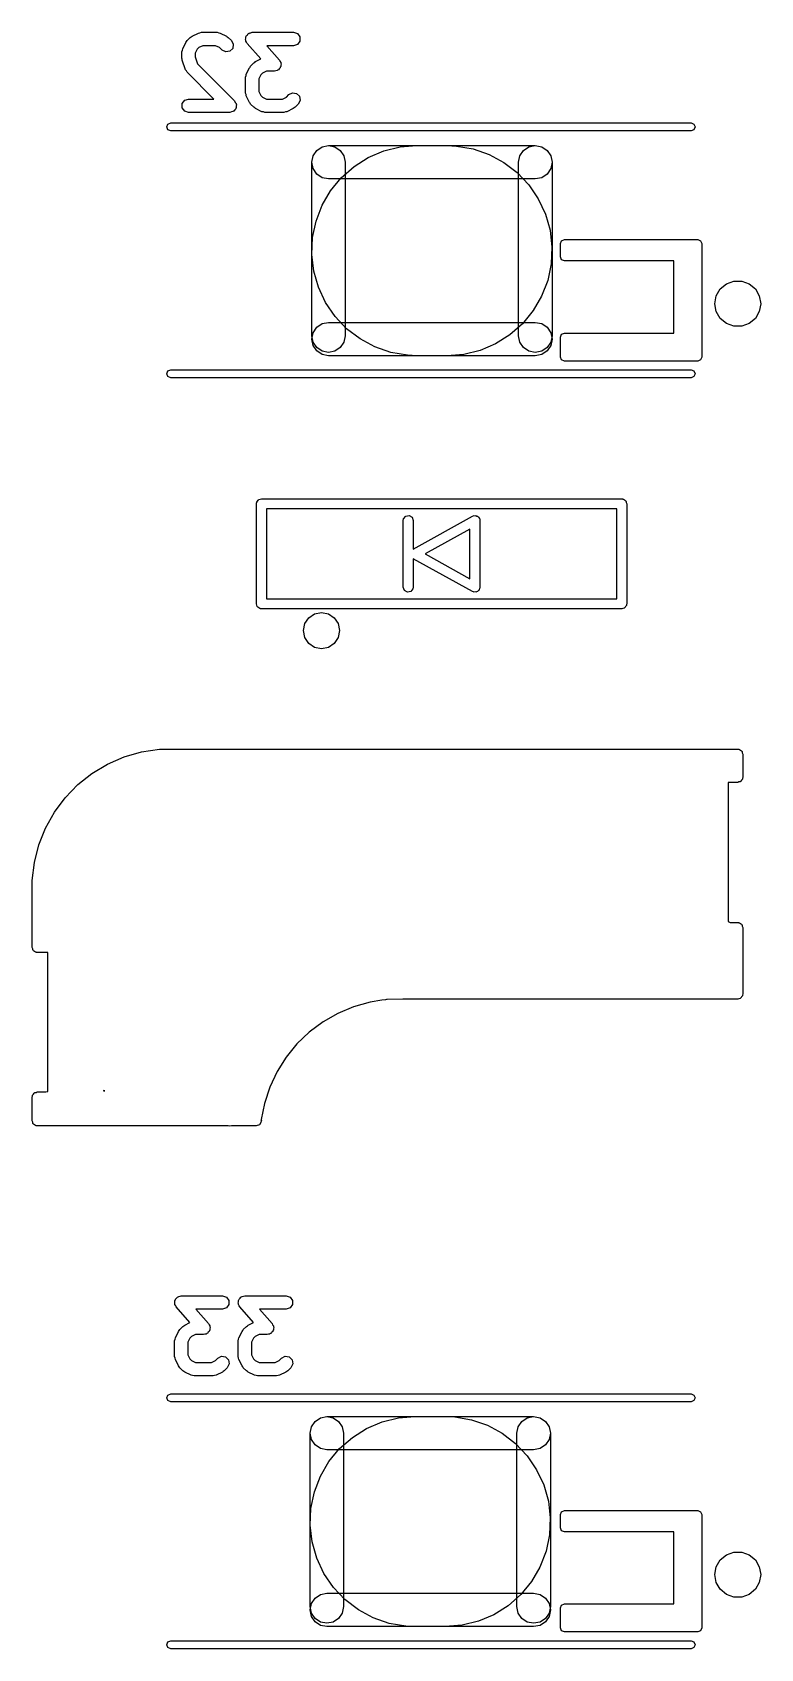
# Model space of a CAD drawing. Extents: x 62 to 223, y -188 to -37.
# Drawn here: x 111.98 to 122.9, y -115.28 to -91.05 of the extents above; entities that cross this region are included whole.
import ezdxf

# ---------------------------------------------------------------- set-up
doc = ezdxf.new("R2010")
doc.units = 0
doc.layers.add('BLACK', color=7, linetype='CONTINUOUS')

msp = doc.modelspace()

# ---------------------------------------------------------------- linework, layer by layer
at = {"layer": 'BLACK', "linetype": 'CONTINUOUS'}
for p, q in [((114.379, -91.1103), (114.474, -91.0626)), ((114.474, -91.0626), (114.497, -91.0592)), ((114.497, -91.0592), (114.519, -91.0521)), ((114.519, -91.0521), (114.757, -91.0521)), ((114.757, -91.0521), (114.779, -91.0592)), ((114.779, -91.0592), (114.801, -91.0626)), ((114.801, -91.0626), (114.897, -91.1103)), ((115.195, -91.1009), (115.21, -91.0875)), ((115.21, -91.0875), (115.222, -91.0712)), ((115.222, -91.0712), (115.233, -91.0677)), ((115.233, -91.0677), (115.241, -91.0602)), ((115.241, -91.0602), (115.261, -91.0583)), ((115.261, -91.0583), (115.28, -91.0521)), ((115.28, -91.0521), (115.9, -91.0521)), ((115.9, -91.0521), (115.958, -91.0712)), ((115.958, -91.0712), (115.995, -91.1212)), ((114.228, -91.3426), (114.235, -91.3206)), ((114.235, -91.3206), (114.239, -91.2978)), ((114.239, -91.2978), (114.286, -91.2026)), ((114.286, -91.2026), (114.298, -91.1911)), ((114.298, -91.1911), (114.305, -91.1766)), ((114.305, -91.1766), (114.353, -91.129)), ((114.353, -91.129), (114.367, -91.1216)), ((114.367, -91.1216), (114.379, -91.1103)), ((114.458, -91.3066), (114.428, -91.3662)), ((114.483, -91.2819), (114.458, -91.3066)), ((114.542, -91.2521), (114.483, -91.2819)), ((114.733, -91.2521), (114.542, -91.2521)), ((114.793, -91.2819), (114.733, -91.2521)), ((114.829, -91.318), (114.793, -91.2819)), ((114.884, -91.3461), (114.829, -91.318)), ((114.945, -91.3364), (114.884, -91.3461)), ((114.897, -91.1103), (114.908, -91.1216)), ((114.908, -91.1216), (114.923, -91.129)), ((114.923, -91.129), (114.97, -91.1766)), ((114.989, -91.2927), (114.945, -91.3364)), ((114.97, -91.1766), (114.998, -91.2317)), ((114.998, -91.2317), (114.989, -91.2927)), ((115.181, -91.1611), (115.185, -91.1414)), ((115.185, -91.1716), (115.181, -91.1611)), ((115.185, -91.1212), (115.192, -91.112)), ((115.185, -91.1414), (115.185, -91.1212)), ((115.185, -91.183), (115.185, -91.1716)), ((115.197, -91.1994), (115.185, -91.183)), ((115.192, -91.112), (115.195, -91.1009)), ((115.205, -91.2179), (115.197, -91.1994)), ((115.41, -91.4518), (115.205, -91.2179)), ((115.9, -91.2521), (115.501, -91.2521)), ((115.501, -91.2521), (115.689, -91.4672)), ((115.958, -91.233), (115.9, -91.2521)), ((115.995, -91.183), (115.958, -91.233)), ((115.995, -91.1212), (115.995, -91.183)), ((114.228, -91.4378), (114.228, -91.3426)), ((114.233, -91.4532), (114.228, -91.4378)), ((114.233, -91.4694), (114.233, -91.4532)), ((114.281, -91.6123), (114.233, -91.4694)), ((114.428, -91.3662), (114.428, -91.4216)), ((114.428, -91.4216), (114.463, -91.5266)), ((114.463, -91.5266), (115.018, -92.0814)), ((115.239, -91.5836), (115.25, -91.572)), ((115.25, -91.572), (115.257, -91.5576)), ((115.257, -91.5576), (115.305, -91.5099)), ((115.305, -91.5099), (115.319, -91.5026)), ((115.319, -91.5026), (115.331, -91.4912)), ((115.331, -91.4912), (115.41, -91.4518)), ((115.689, -91.4672), (115.697, -91.4858)), ((115.697, -91.4858), (115.709, -91.5021)), ((115.702, -91.5732), (115.7, -91.5843)), ((115.709, -91.564), (115.702, -91.5732)), ((115.709, -91.5021), (115.709, -91.5135)), ((115.709, -91.5135), (115.713, -91.524)), ((115.713, -91.524), (115.709, -91.5437)), ((115.709, -91.5437), (115.709, -91.564)), ((114.295, -91.6308), (114.281, -91.6123)), ((114.305, -91.6514), (114.295, -91.6308)), ((114.706, -92.0521), (114.305, -91.6514)), ((115.18, -91.7235), (115.188, -91.7016)), ((115.18, -91.9616), (115.18, -91.7235)), ((115.188, -91.7016), (115.191, -91.6788)), ((115.191, -91.6788), (115.239, -91.5836)), ((115.41, -91.6875), (115.38, -91.7471)), ((115.38, -91.7471), (115.38, -91.938)), ((115.435, -91.6628), (115.41, -91.6875)), ((115.495, -91.633), (115.435, -91.6628)), ((115.614, -91.633), (115.495, -91.633)), ((115.633, -91.6268), (115.614, -91.633)), ((115.653, -91.625), (115.633, -91.6268)), ((115.662, -91.6175), (115.653, -91.625)), ((115.673, -91.614), (115.662, -91.6175)), ((115.684, -91.5976), (115.673, -91.614)), ((115.7, -91.5843), (115.684, -91.5976)), ((114.269, -92.0712), (114.328, -92.0521)), ((114.328, -92.0521), (114.706, -92.0521)), ((115.188, -91.9835), (115.18, -91.9616)), ((115.191, -92.0063), (115.188, -91.9835)), ((115.239, -92.1016), (115.191, -92.0063)), ((115.38, -91.938), (115.41, -91.9976)), ((115.41, -91.9976), (115.435, -92.0223)), ((115.435, -92.0223), (115.495, -92.0521)), ((115.495, -92.0521), (115.733, -92.0521)), ((115.733, -92.0521), (115.793, -92.0223)), ((115.793, -92.0223), (115.829, -91.9861)), ((115.829, -91.9861), (115.884, -91.9581)), ((115.884, -91.9581), (115.945, -91.9677)), ((115.945, -91.9677), (115.989, -92.0114)), ((115.989, -92.0114), (115.998, -92.0725)), ((114.233, -92.1212), (114.269, -92.0712)), ((114.233, -92.183), (114.233, -92.1212)), ((114.269, -92.233), (114.233, -92.183)), ((114.328, -92.2521), (114.269, -92.233)), ((114.947, -92.2521), (114.328, -92.2521)), ((114.969, -92.2449), (114.947, -92.2521)), ((114.993, -92.2412), (114.969, -92.2449)), ((114.998, -92.2355), (114.993, -92.2412)), ((115.006, -92.233), (114.998, -92.2355)), ((115.02, -92.214), (115.006, -92.233)), ((115.018, -92.0814), (115.028, -92.1022)), ((115.036, -92.1975), (115.02, -92.214)), ((115.028, -92.1022), (115.042, -92.1212)), ((115.038, -92.1895), (115.036, -92.1975)), ((115.042, -92.183), (115.038, -92.1895)), ((115.042, -92.1212), (115.042, -92.1293)), ((115.042, -92.1293), (115.046, -92.1364)), ((115.046, -92.1364), (115.042, -92.1596)), ((115.042, -92.1596), (115.042, -92.183)), ((115.25, -92.1131), (115.239, -92.1016)), ((115.257, -92.1276), (115.25, -92.1131)), ((115.305, -92.1752), (115.257, -92.1276)), ((115.319, -92.1825), (115.305, -92.1752)), ((115.331, -92.1939), (115.319, -92.1825)), ((115.426, -92.2415), (115.331, -92.1939)), ((115.449, -92.245), (115.426, -92.2415)), ((115.471, -92.2521), (115.449, -92.245)), ((115.757, -92.2521), (115.471, -92.2521)), ((115.779, -92.245), (115.757, -92.2521)), ((115.801, -92.2415), (115.779, -92.245)), ((115.897, -92.1939), (115.801, -92.2415)), ((115.908, -92.1825), (115.897, -92.1939)), ((115.923, -92.1752), (115.908, -92.1825)), ((115.97, -92.1276), (115.923, -92.1752)), ((115.998, -92.0725), (115.97, -92.1276)), ((114, -92.4697), (114.018, -92.4273)), ((114.018, -92.5121), (114, -92.4697)), ((114.018, -92.4273), (114.06, -92.4097)), ((114.06, -92.5297), (114.018, -92.5121)), ((114.06, -92.4097), (121.86, -92.4097)), ((121.86, -92.5297), (114.06, -92.5297)), ((121.86, -92.4097), (121.902, -92.4273)), ((121.902, -92.5121), (121.86, -92.5297)), ((121.902, -92.4273), (121.92, -92.4697)), ((121.92, -92.4697), (121.902, -92.5121)), ((116.248, -92.8232), (116.329, -92.769)), ((116.248, -92.8232), (116.329, -92.769)), ((116.248, -92.8232), (116.329, -92.769)), ((116.248, -92.8232), (116.329, -92.769)), ((116.329, -92.769), (116.425, -92.75)), ((116.329, -92.769), (116.425, -92.75)), ((116.329, -92.769), (116.425, -92.75)), ((116.329, -92.769), (116.425, -92.75)), ((116.425, -92.75), (119.525, -92.75)), ((116.425, -92.75), (116.521, -92.769)), ((116.425, -92.75), (119.525, -92.75)), ((116.425, -92.75), (116.521, -92.769)), ((116.521, -92.769), (116.602, -92.8232)), ((116.521, -92.769), (116.602, -92.8232)), ((117.253, -92.8305), (117.498, -92.7703)), ((117.253, -92.8305), (117.498, -92.7703)), ((117.253, -92.8305), (117.498, -92.7703)), ((117.253, -92.8305), (117.498, -92.7703)), ((117.498, -92.7703), (117.75, -92.75)), ((117.498, -92.7703), (117.75, -92.75)), ((117.498, -92.7703), (117.75, -92.75)), ((117.498, -92.7703), (117.75, -92.75)), ((117.75, -92.75), (118.2, -92.75)), ((117.75, -92.75), (118.2, -92.75)), ((117.75, -92.75), (118.2, -92.75)), ((117.75, -92.75), (118.2, -92.75)), ((118.2, -92.75), (118.343, -92.7565)), ((118.2, -92.75), (118.343, -92.7565)), ((118.2, -92.75), (118.343, -92.7565)), ((118.2, -92.75), (118.343, -92.7565)), ((118.343, -92.7565), (118.592, -92.7995)), ((118.343, -92.7565), (118.592, -92.7995)), ((118.343, -92.7565), (118.592, -92.7995)), ((118.343, -92.7565), (118.592, -92.7995)), ((119.348, -92.8232), (119.429, -92.769)), ((119.348, -92.8232), (119.429, -92.769)), ((119.429, -92.769), (119.525, -92.75)), ((119.429, -92.769), (119.525, -92.75)), ((119.525, -92.75), (119.621, -92.769)), ((119.525, -92.75), (119.621, -92.769)), ((119.525, -92.75), (119.621, -92.769)), ((119.525, -92.75), (119.621, -92.769)), ((119.621, -92.769), (119.702, -92.8232)), ((119.621, -92.769), (119.702, -92.8232)), ((119.621, -92.769), (119.702, -92.8232)), ((119.621, -92.769), (119.702, -92.8232)), ((116.175, -93), (116.194, -92.9043)), ((116.175, -93), (116.194, -92.9043)), ((116.175, -93), (116.194, -92.9043)), ((116.175, -93), (116.194, -92.9043)), ((116.194, -93.0957), (116.175, -93)), ((116.175, -95.6), (116.175, -93)), ((116.194, -93.0957), (116.175, -93)), ((116.175, -95.6), (116.175, -93)), ((116.194, -92.9043), (116.248, -92.8232)), ((116.194, -92.9043), (116.248, -92.8232)), ((116.194, -92.9043), (116.248, -92.8232)), ((116.194, -92.9043), (116.248, -92.8232)), ((116.602, -92.8232), (116.656, -92.9043)), ((116.602, -92.8232), (116.656, -92.9043)), ((116.656, -92.9043), (116.675, -93)), ((116.656, -92.9043), (116.675, -93)), ((116.675, -93), (116.675, -95.6)), ((116.675, -93), (116.675, -95.6)), ((116.807, -93.0638), (117.02, -92.9292)), ((116.807, -93.0638), (117.02, -92.9292)), ((116.807, -93.0638), (117.02, -92.9292)), ((116.807, -93.0638), (117.02, -92.9292)), ((117.02, -92.9292), (117.253, -92.8305)), ((117.02, -92.9292), (117.253, -92.8305)), ((117.02, -92.9292), (117.253, -92.8305)), ((117.02, -92.9292), (117.253, -92.8305)), ((118.592, -92.7995), (118.831, -92.8817)), ((118.592, -92.7995), (118.831, -92.8817)), ((118.592, -92.7995), (118.831, -92.8817)), ((118.592, -92.7995), (118.831, -92.8817)), ((118.831, -92.8817), (119.053, -93.0011)), ((118.831, -92.8817), (119.053, -93.0011)), ((118.831, -92.8817), (119.053, -93.0011)), ((118.831, -92.8817), (119.053, -93.0011)), ((119.053, -93.0011), (119.254, -93.1545)), ((119.053, -93.0011), (119.254, -93.1545)), ((119.053, -93.0011), (119.254, -93.1545)), ((119.053, -93.0011), (119.254, -93.1545)), ((119.275, -93), (119.294, -92.9043)), ((119.275, -93), (119.294, -92.9043)), ((119.275, -95.6), (119.275, -93)), ((119.275, -95.6), (119.275, -93)), ((119.294, -92.9043), (119.348, -92.8232)), ((119.294, -92.9043), (119.348, -92.8232)), ((119.702, -92.8232), (119.756, -92.9043)), ((119.702, -92.8232), (119.756, -92.9043)), ((119.702, -92.8232), (119.756, -92.9043)), ((119.702, -92.8232), (119.756, -92.9043)), ((119.756, -92.9043), (119.775, -93)), ((119.756, -92.9043), (119.775, -93)), ((119.756, -92.9043), (119.775, -93)), ((119.756, -92.9043), (119.775, -93)), ((119.775, -93), (119.756, -93.0957)), ((119.775, -93), (119.756, -93.0957)), ((119.775, -93), (119.775, -95.6)), ((119.775, -93), (119.775, -95.6)), ((116.248, -93.1768), (116.194, -93.0957)), ((116.248, -93.1768), (116.194, -93.0957)), ((116.329, -93.231), (116.248, -93.1768)), ((116.329, -93.231), (116.248, -93.1768)), ((116.425, -93.25), (116.329, -93.231)), ((116.425, -93.25), (116.329, -93.231)), ((119.525, -93.25), (116.425, -93.25)), ((119.525, -93.25), (116.425, -93.25)), ((116.457, -93.4261), (116.617, -93.2309)), ((116.457, -93.4261), (116.617, -93.2309)), ((116.457, -93.4261), (116.617, -93.2309)), ((116.457, -93.4261), (116.617, -93.2309)), ((116.617, -93.2309), (116.807, -93.0638)), ((116.617, -93.2309), (116.807, -93.0638)), ((116.617, -93.2309), (116.807, -93.0638)), ((116.617, -93.2309), (116.807, -93.0638)), ((119.254, -93.1545), (119.427, -93.3381)), ((119.254, -93.1545), (119.427, -93.3381)), ((119.254, -93.1545), (119.427, -93.3381)), ((119.254, -93.1545), (119.427, -93.3381)), ((119.621, -93.231), (119.525, -93.25)), ((119.621, -93.231), (119.525, -93.25)), ((119.702, -93.1768), (119.621, -93.231)), ((119.702, -93.1768), (119.621, -93.231)), ((119.756, -93.0957), (119.702, -93.1768)), ((119.756, -93.0957), (119.702, -93.1768)), ((116.33, -93.6445), (116.457, -93.4261)), ((116.33, -93.6445), (116.457, -93.4261)), ((116.33, -93.6445), (116.457, -93.4261)), ((116.33, -93.6445), (116.457, -93.4261)), ((119.427, -93.3381), (119.569, -93.547)), ((119.427, -93.3381), (119.569, -93.547)), ((119.427, -93.3381), (119.569, -93.547)), ((119.427, -93.3381), (119.569, -93.547)), ((116.239, -93.8803), (116.33, -93.6445)), ((116.239, -93.8803), (116.33, -93.6445)), ((116.239, -93.8803), (116.33, -93.6445)), ((116.239, -93.8803), (116.33, -93.6445)), ((119.569, -93.547), (119.676, -93.776)), ((119.569, -93.547), (119.676, -93.776)), ((119.569, -93.547), (119.676, -93.776)), ((119.569, -93.547), (119.676, -93.776)), ((116.187, -94.1276), (116.239, -93.8803)), ((116.187, -94.1276), (116.239, -93.8803)), ((116.187, -94.1276), (116.239, -93.8803)), ((116.187, -94.1276), (116.239, -93.8803)), ((119.676, -93.776), (119.745, -94.0191)), ((119.676, -93.776), (119.745, -94.0191)), ((119.676, -93.776), (119.745, -94.0191)), ((119.676, -93.776), (119.745, -94.0191)), ((116.176, -94.38), (116.187, -94.1276)), ((116.176, -94.38), (116.187, -94.1276)), ((116.176, -94.38), (116.187, -94.1276)), ((116.176, -94.38), (116.187, -94.1276)), ((119.745, -94.0191), (119.774, -94.27)), ((119.745, -94.0191), (119.774, -94.27)), ((119.745, -94.0191), (119.774, -94.27)), ((119.745, -94.0191), (119.774, -94.27)), ((119.9, -94.2197), (119.918, -94.1773)), ((119.9, -94.4197), (119.9, -94.2197)), ((119.918, -94.1773), (119.96, -94.1597)), ((119.96, -94.1597), (121.96, -94.1597)), ((121.96, -94.1597), (122.002, -94.1773)), ((122.002, -94.1773), (122.02, -94.2197)), ((122.02, -94.2197), (122.02, -95.9197)), ((116.205, -94.6309), (116.176, -94.38)), ((116.205, -94.6309), (116.176, -94.38)), ((116.205, -94.6309), (116.176, -94.38)), ((116.205, -94.6309), (116.176, -94.38)), ((119.774, -94.27), (119.763, -94.5224)), ((119.774, -94.27), (119.763, -94.5224)), ((119.774, -94.27), (119.763, -94.5224)), ((119.774, -94.27), (119.763, -94.5224)), ((119.918, -94.4621), (119.9, -94.4197)), ((119.96, -94.4797), (119.918, -94.4621)), ((121.6, -94.4797), (119.96, -94.4797)), ((121.6, -95.5597), (121.6, -94.4797)), ((116.274, -94.874), (116.205, -94.6309)), ((116.274, -94.874), (116.205, -94.6309)), ((116.274, -94.874), (116.205, -94.6309)), ((116.274, -94.874), (116.205, -94.6309)), ((119.763, -94.5224), (119.711, -94.7697)), ((119.763, -94.5224), (119.711, -94.7697)), ((119.763, -94.5224), (119.711, -94.7697)), ((119.763, -94.5224), (119.711, -94.7697)), ((116.381, -95.103), (116.274, -94.874)), ((116.381, -95.103), (116.274, -94.874)), ((116.381, -95.103), (116.274, -94.874)), ((116.381, -95.103), (116.274, -94.874)), ((119.711, -94.7697), (119.62, -95.0055)), ((119.711, -94.7697), (119.62, -95.0055)), ((119.711, -94.7697), (119.62, -95.0055)), ((119.711, -94.7697), (119.62, -95.0055)), ((122.238, -95.0024), (122.297, -94.8993)), ((122.297, -94.8993), (122.389, -94.8228)), ((122.389, -94.8228), (122.5, -94.7821)), ((122.5, -94.7821), (122.62, -94.7821)), ((122.62, -94.7821), (122.731, -94.8228)), ((122.731, -94.8228), (122.823, -94.8993)), ((122.823, -94.8993), (122.882, -95.0024)), ((116.523, -95.3119), (116.381, -95.103)), ((116.523, -95.3119), (116.381, -95.103)), ((116.523, -95.3119), (116.381, -95.103)), ((116.523, -95.3119), (116.381, -95.103)), ((119.62, -95.0055), (119.493, -95.2239)), ((119.62, -95.0055), (119.493, -95.2239)), ((119.62, -95.0055), (119.493, -95.2239)), ((119.62, -95.0055), (119.493, -95.2239)), ((122.217, -95.1197), (122.238, -95.0024)), ((122.238, -95.237), (122.217, -95.1197)), ((122.882, -95.0024), (122.903, -95.1197)), ((122.903, -95.1197), (122.882, -95.237)), ((116.248, -95.4732), (116.329, -95.419)), ((116.248, -95.4732), (116.329, -95.419)), ((116.329, -95.419), (116.425, -95.4)), ((116.329, -95.419), (116.425, -95.4)), ((116.425, -95.4), (119.525, -95.4)), ((116.425, -95.4), (119.525, -95.4)), ((116.696, -95.4955), (116.523, -95.3119)), ((116.696, -95.4955), (116.523, -95.3119)), ((116.696, -95.4955), (116.523, -95.3119)), ((116.696, -95.4955), (116.523, -95.3119)), ((119.333, -95.4191), (119.143, -95.5862)), ((119.333, -95.4191), (119.143, -95.5862)), ((119.333, -95.4191), (119.143, -95.5862)), ((119.333, -95.4191), (119.143, -95.5862)), ((119.493, -95.2239), (119.333, -95.4191)), ((119.493, -95.2239), (119.333, -95.4191)), ((119.493, -95.2239), (119.333, -95.4191)), ((119.493, -95.2239), (119.333, -95.4191)), ((119.525, -95.4), (119.621, -95.419)), ((119.525, -95.4), (119.621, -95.419)), ((119.621, -95.419), (119.702, -95.4732)), ((119.621, -95.419), (119.702, -95.4732)), ((122.297, -95.3401), (122.238, -95.237)), ((122.389, -95.4166), (122.297, -95.3401)), ((122.5, -95.4573), (122.389, -95.4166)), ((122.62, -95.4573), (122.5, -95.4573)), ((122.731, -95.4166), (122.62, -95.4573)), ((122.823, -95.3401), (122.731, -95.4166)), ((122.882, -95.237), (122.823, -95.3401)), ((116.175, -95.65), (116.194, -95.5543)), ((116.175, -95.65), (116.194, -95.5543)), ((116.194, -95.6957), (116.175, -95.6)), ((116.194, -95.6957), (116.175, -95.6)), ((116.194, -95.7457), (116.175, -95.65)), ((116.194, -95.7457), (116.175, -95.65)), ((116.194, -95.5543), (116.248, -95.4732)), ((116.194, -95.5543), (116.248, -95.4732)), ((116.248, -95.7768), (116.194, -95.6957)), ((116.248, -95.7768), (116.194, -95.6957)), ((116.656, -95.6957), (116.602, -95.7768)), ((116.656, -95.6957), (116.602, -95.7768)), ((116.675, -95.6), (116.656, -95.6957)), ((116.675, -95.6), (116.656, -95.6957)), ((116.897, -95.6489), (116.696, -95.4955)), ((116.897, -95.6489), (116.696, -95.4955)), ((116.897, -95.6489), (116.696, -95.4955)), ((116.897, -95.6489), (116.696, -95.4955)), ((117.119, -95.7683), (116.897, -95.6489)), ((117.119, -95.7683), (116.897, -95.6489)), ((117.119, -95.7683), (116.897, -95.6489)), ((117.119, -95.7683), (116.897, -95.6489)), ((119.143, -95.5862), (118.93, -95.7208)), ((119.143, -95.5862), (118.93, -95.7208)), ((119.143, -95.5862), (118.93, -95.7208)), ((119.143, -95.5862), (118.93, -95.7208)), ((119.294, -95.6957), (119.275, -95.6)), ((119.294, -95.6957), (119.275, -95.6)), ((119.348, -95.7768), (119.294, -95.6957)), ((119.348, -95.7768), (119.294, -95.6957)), ((119.702, -95.4732), (119.756, -95.5543)), ((119.702, -95.4732), (119.756, -95.5543)), ((119.756, -95.6957), (119.702, -95.7768)), ((119.756, -95.6957), (119.702, -95.7768)), ((119.756, -95.5543), (119.775, -95.65)), ((119.756, -95.5543), (119.775, -95.65)), ((119.775, -95.6), (119.756, -95.6957)), ((119.775, -95.6), (119.756, -95.6957)), ((119.775, -95.65), (119.756, -95.7457)), ((119.775, -95.65), (119.756, -95.7457)), ((119.9, -95.6197), (119.918, -95.5773)), ((119.9, -95.9197), (119.9, -95.6197)), ((119.918, -95.5773), (119.96, -95.5597)), ((119.96, -95.5597), (121.6, -95.5597)), ((116.248, -95.8268), (116.194, -95.7457)), ((116.248, -95.8268), (116.194, -95.7457)), ((116.329, -95.831), (116.248, -95.7768)), ((116.329, -95.831), (116.248, -95.7768)), ((116.329, -95.881), (116.248, -95.8268)), ((116.329, -95.881), (116.248, -95.8268)), ((116.425, -95.85), (116.329, -95.831)), ((116.425, -95.85), (116.329, -95.831)), ((116.425, -95.9), (116.329, -95.881)), ((116.425, -95.9), (116.329, -95.881)), ((116.521, -95.831), (116.425, -95.85)), ((116.521, -95.831), (116.425, -95.85)), ((119.525, -95.9), (116.425, -95.9)), ((119.525, -95.9), (116.425, -95.9)), ((116.602, -95.7768), (116.521, -95.831)), ((116.602, -95.7768), (116.521, -95.831)), ((117.358, -95.8505), (117.119, -95.7683)), ((117.358, -95.8505), (117.119, -95.7683)), ((117.358, -95.8505), (117.119, -95.7683)), ((117.358, -95.8505), (117.119, -95.7683)), ((117.607, -95.8935), (117.358, -95.8505)), ((117.607, -95.8935), (117.358, -95.8505)), ((117.607, -95.8935), (117.358, -95.8505)), ((117.607, -95.8935), (117.358, -95.8505)), ((117.75, -95.9), (117.607, -95.8935)), ((117.75, -95.9), (117.607, -95.8935)), ((117.75, -95.9), (117.607, -95.8935)), ((117.75, -95.9), (117.607, -95.8935)), ((118.2, -95.9), (117.75, -95.9)), ((118.2, -95.9), (117.75, -95.9)), ((118.2, -95.9), (117.75, -95.9)), ((118.2, -95.9), (117.75, -95.9)), ((118.452, -95.8797), (118.2, -95.9)), ((118.452, -95.8797), (118.2, -95.9)), ((118.452, -95.8797), (118.2, -95.9)), ((118.452, -95.8797), (118.2, -95.9)), ((118.697, -95.8195), (118.452, -95.8797)), ((118.697, -95.8195), (118.452, -95.8797)), ((118.697, -95.8195), (118.452, -95.8797)), ((118.697, -95.8195), (118.452, -95.8797)), ((118.93, -95.7208), (118.697, -95.8195)), ((118.93, -95.7208), (118.697, -95.8195)), ((118.93, -95.7208), (118.697, -95.8195)), ((118.93, -95.7208), (118.697, -95.8195)), ((119.429, -95.831), (119.348, -95.7768)), ((119.429, -95.831), (119.348, -95.7768)), ((119.525, -95.85), (119.429, -95.831)), ((119.525, -95.85), (119.429, -95.831)), ((119.621, -95.831), (119.525, -95.85)), ((119.621, -95.831), (119.525, -95.85)), ((119.621, -95.881), (119.525, -95.9)), ((119.621, -95.881), (119.525, -95.9)), ((119.702, -95.7768), (119.621, -95.831)), ((119.702, -95.7768), (119.621, -95.831)), ((119.702, -95.8268), (119.621, -95.881)), ((119.702, -95.8268), (119.621, -95.881)), ((119.756, -95.7457), (119.702, -95.8268)), ((119.756, -95.7457), (119.702, -95.8268)), ((119.918, -95.9621), (119.9, -95.9197)), ((122.02, -95.9197), (122.002, -95.9621)), ((114, -96.1697), (114.018, -96.1273)), ((114.018, -96.2121), (114, -96.1697)), ((114.018, -96.1273), (114.06, -96.1097)), ((114.06, -96.1097), (121.86, -96.1097)), ((119.96, -95.9797), (119.918, -95.9621)), ((121.96, -95.9797), (119.96, -95.9797)), ((121.86, -96.1097), (121.902, -96.1273)), ((121.902, -96.1273), (121.92, -96.1697)), ((121.92, -96.1697), (121.902, -96.2121)), ((122.002, -95.9621), (121.96, -95.9797)), ((114.06, -96.2297), (114.018, -96.2121)), ((121.86, -96.2297), (114.06, -96.2297)), ((121.902, -96.2121), (121.86, -96.2297)), ((115.345, -98.1197), (115.347, -98.11)), ((115.345, -99.6197), (115.345, -98.1197)), ((115.346, -98.1067), (115.348, -98.1038)), ((115.347, -98.11), (115.346, -98.1067)), ((115.348, -98.1038), (115.35, -98.094)), ((115.35, -98.094), (115.362, -98.0791)), ((115.362, -98.0791), (115.372, -98.0622)), ((115.372, -98.0622), (115.378, -98.0599)), ((115.378, -98.0599), (115.382, -98.0547)), ((115.382, -98.0547), (115.402, -98.0514)), ((115.402, -98.0514), (115.42, -98.0447)), ((115.42, -98.0447), (120.82, -98.0447)), ((120.82, -98.0447), (120.83, -98.0464)), ((120.83, -98.0464), (120.833, -98.0458)), ((120.833, -98.0458), (120.836, -98.0475)), ((120.836, -98.0475), (120.846, -98.0492)), ((120.846, -98.0492), (120.861, -98.0617)), ((120.861, -98.0617), (120.877, -98.0715)), ((120.877, -98.0715), (120.88, -98.0778)), ((120.88, -98.0778), (120.885, -98.0822)), ((120.885, -98.0822), (120.888, -98.1014)), ((120.888, -98.1014), (120.895, -98.1197)), ((120.895, -98.1197), (120.895, -99.6197)), ((115.495, -98.1947), (115.495, -99.5447)), ((120.745, -98.1947), (115.495, -98.1947)), ((117.545, -98.3697), (117.55, -98.344)), ((117.55, -98.344), (117.582, -98.3047)), ((117.582, -98.3047), (117.633, -98.2958)), ((117.633, -98.2958), (117.677, -98.3215)), ((117.677, -98.3215), (117.695, -98.3697)), ((117.695, -98.7978), (118.584, -98.3041)), ((118.584, -98.3041), (118.608, -98.2956)), ((118.608, -98.2956), (118.621, -98.298)), ((118.621, -98.298), (118.633, -98.2958)), ((118.633, -98.2958), (118.645, -98.3028)), ((118.645, -98.3028), (118.659, -98.3054)), ((118.659, -98.3054), (118.667, -98.3152)), ((118.667, -98.3152), (118.677, -98.3215)), ((118.677, -98.3215), (118.682, -98.3345)), ((118.682, -98.3345), (118.691, -98.3452)), ((118.691, -98.3452), (118.691, -98.3578)), ((118.691, -98.3578), (118.695, -98.3697)), ((120.745, -99.5447), (120.745, -98.1947)), ((117.545, -99.3697), (117.545, -98.3697)), ((117.695, -98.3697), (117.695, -98.7978)), ((118.545, -98.4972), (117.874, -98.8697)), ((118.545, -99.2422), (118.545, -98.4972)), ((118.695, -98.3697), (118.695, -99.3697)), ((118.584, -99.4353), (117.695, -98.9416)), ((117.695, -98.9416), (117.695, -99.3697)), ((117.874, -98.8697), (118.545, -99.2422)), ((115.495, -99.5447), (120.745, -99.5447)), ((117.563, -99.4179), (117.545, -99.3697)), ((117.607, -99.4436), (117.563, -99.4179)), ((117.657, -99.4347), (117.607, -99.4436)), ((117.69, -99.3954), (117.657, -99.4347)), ((117.695, -99.3697), (117.69, -99.3954)), ((118.596, -99.4372), (118.584, -99.4353)), ((118.607, -99.4436), (118.596, -99.4372)), ((118.621, -99.4412), (118.607, -99.4436)), ((118.634, -99.4433), (118.621, -99.4412)), ((118.645, -99.4368), (118.634, -99.4433)), ((118.657, -99.4347), (118.645, -99.4368)), ((118.666, -99.4241), (118.657, -99.4347)), ((118.678, -99.417), (118.666, -99.4241)), ((118.682, -99.405), (118.678, -99.417)), ((118.69, -99.3954), (118.682, -99.405)), ((118.695, -99.3697), (118.69, -99.3954)), ((115.352, -99.638), (115.345, -99.6197)), ((115.355, -99.6572), (115.352, -99.638)), ((115.36, -99.6615), (115.355, -99.6572)), ((115.363, -99.6679), (115.36, -99.6615)), ((115.379, -99.6777), (115.363, -99.6679)), ((115.394, -99.6902), (115.379, -99.6777)), ((115.404, -99.6919), (115.394, -99.6902)), ((115.407, -99.6936), (115.404, -99.6919)), ((115.41, -99.693), (115.407, -99.6936)), ((115.42, -99.6947), (115.41, -99.693)), ((120.82, -99.6947), (115.42, -99.6947)), ((116.128, -99.8273), (116.216, -99.7683)), ((116.216, -99.7683), (116.32, -99.7476)), ((116.32, -99.7476), (116.424, -99.7683)), ((116.424, -99.7683), (116.512, -99.8273)), ((120.838, -99.688), (120.82, -99.6947)), ((120.857, -99.6847), (120.838, -99.688)), ((120.862, -99.6795), (120.857, -99.6847)), ((120.868, -99.6772), (120.862, -99.6795)), ((120.878, -99.6603), (120.868, -99.6772)), ((120.89, -99.6454), (120.878, -99.6603)), ((120.892, -99.6356), (120.89, -99.6454)), ((120.894, -99.6327), (120.892, -99.6356)), ((120.895, -99.6197), (120.893, -99.6294)), ((120.893, -99.6294), (120.894, -99.6327)), ((116.048, -100.02), (116.069, -99.9156)), ((116.069, -100.124), (116.048, -100.02)), ((116.069, -99.9156), (116.128, -99.8273)), ((116.512, -99.8273), (116.571, -99.9156)), ((116.571, -99.9156), (116.592, -100.02)), ((116.592, -100.02), (116.571, -100.124)), ((116.128, -100.212), (116.069, -100.124)), ((116.216, -100.271), (116.128, -100.212)), ((116.32, -100.292), (116.216, -100.271)), ((116.424, -100.271), (116.32, -100.292)), ((116.512, -100.212), (116.424, -100.271)), ((116.571, -100.124), (116.512, -100.212)), ((113.112, -102.021), (113.362, -101.913)), ((113.362, -101.913), (113.623, -101.839)), ((113.623, -101.839), (113.892, -101.799)), ((113.892, -101.799), (114.16, -101.795)), ((114.16, -101.795), (114.16, -101.795)), ((114.16, -101.795), (122.56, -101.795)), ((122.56, -101.795), (122.57, -101.797)), ((122.57, -101.797), (122.573, -101.796)), ((122.573, -101.796), (122.576, -101.798)), ((122.576, -101.798), (122.586, -101.8)), ((122.586, -101.8), (122.601, -101.812)), ((122.601, -101.812), (122.617, -101.822)), ((122.617, -101.822), (122.62, -101.828)), ((122.62, -101.828), (122.625, -101.832)), ((122.625, -101.832), (122.628, -101.852)), ((122.628, -101.852), (122.635, -101.87)), ((122.635, -101.87), (122.635, -102.22)), ((112.666, -102.329), (112.879, -102.161)), ((112.879, -102.161), (113.112, -102.021)), ((122.632, -102.236), (122.63, -102.246)), ((122.634, -102.233), (122.632, -102.236)), ((122.635, -102.22), (122.633, -102.23)), ((122.633, -102.23), (122.634, -102.233)), ((112.477, -102.525), (112.666, -102.329)), ((122.56, -102.295), (122.415, -102.295)), ((122.415, -102.295), (122.415, -104.38)), ((122.578, -102.288), (122.56, -102.295)), ((122.597, -102.285), (122.578, -102.288)), ((122.602, -102.28), (122.597, -102.285)), ((122.608, -102.277), (122.602, -102.28)), ((122.618, -102.261), (122.608, -102.277)), ((122.63, -102.246), (122.618, -102.261)), ((112.315, -102.743), (112.477, -102.525)), ((112.183, -102.98), (112.315, -102.743)), ((112.083, -103.233), (112.183, -102.98)), ((112.016, -103.496), (112.083, -103.233)), ((111.985, -103.766), (112.016, -103.496)), ((111.985, -103.768), (111.985, -103.766)), ((111.985, -103.77), (111.985, -103.768)), ((111.985, -104.77), (111.985, -103.77)), ((122.415, -104.38), (122.446, -104.395)), ((122.446, -104.395), (122.56, -104.395)), ((122.56, -104.395), (122.57, -104.397)), ((122.57, -104.397), (122.573, -104.396)), ((122.573, -104.396), (122.576, -104.398)), ((122.576, -104.398), (122.586, -104.4)), ((122.586, -104.4), (122.601, -104.412)), ((122.601, -104.412), (122.617, -104.422)), ((122.617, -104.422), (122.62, -104.428)), ((122.62, -104.428), (122.625, -104.432)), ((122.625, -104.432), (122.628, -104.452)), ((122.628, -104.452), (122.635, -104.47)), ((122.635, -104.47), (122.635, -105.47)), ((111.992, -104.788), (111.985, -104.77)), ((111.995, -104.807), (111.992, -104.788)), ((112, -104.812), (111.995, -104.807)), ((112.003, -104.818), (112, -104.812)), ((112.019, -104.828), (112.003, -104.818)), ((112.034, -104.84), (112.019, -104.828)), ((112.044, -104.842), (112.034, -104.84)), ((112.047, -104.844), (112.044, -104.842)), ((112.05, -104.843), (112.047, -104.844)), ((112.06, -104.845), (112.05, -104.843)), ((112.215, -104.845), (112.06, -104.845)), ((112.215, -106.929), (112.215, -104.845)), ((117.048, -105.588), (116.801, -105.658)), ((117.223, -105.561), (117.048, -105.588)), ((117.28, -105.555), (117.223, -105.561)), ((117.292, -105.55), (117.28, -105.555)), ((117.302, -105.549), (117.292, -105.55)), ((117.54, -105.542), (117.302, -105.549)), ((117.556, -105.544), (117.54, -105.542)), ((117.558, -105.545), (117.556, -105.544)), ((117.559, -105.545), (117.558, -105.545)), ((117.56, -105.545), (117.559, -105.545)), ((122.56, -105.545), (117.56, -105.545)), ((122.578, -105.538), (122.56, -105.545)), ((122.597, -105.535), (122.578, -105.538)), ((122.602, -105.53), (122.597, -105.535)), ((122.608, -105.527), (122.602, -105.53)), ((122.618, -105.511), (122.608, -105.527)), ((122.63, -105.496), (122.618, -105.511)), ((122.632, -105.486), (122.63, -105.496)), ((122.634, -105.483), (122.632, -105.486)), ((122.635, -105.47), (122.633, -105.48)), ((122.633, -105.48), (122.634, -105.483)), ((116.565, -105.757), (116.343, -105.885)), ((116.801, -105.658), (116.565, -105.757)), ((116.137, -106.038), (115.952, -106.215)), ((116.343, -105.885), (116.137, -106.038)), ((115.952, -106.215), (115.79, -106.414)), ((115.79, -106.414), (115.653, -106.631)), ((115.653, -106.631), (115.544, -106.863)), ((111.985, -107.01), (111.987, -107)), ((111.985, -107.37), (111.985, -107.01)), ((111.986, -106.997), (111.988, -106.994)), ((111.987, -107), (111.986, -106.997)), ((111.988, -106.994), (111.99, -106.984)), ((111.99, -106.984), (112.002, -106.969)), ((112.002, -106.969), (112.012, -106.953)), ((112.012, -106.953), (112.018, -106.95)), ((112.018, -106.95), (112.022, -106.945)), ((112.022, -106.945), (112.042, -106.942)), ((112.042, -106.942), (112.06, -106.935)), ((112.06, -106.935), (112.185, -106.935)), ((112.185, -106.935), (112.215, -106.929)), ((113.053, -106.911), (113.052, -106.92)), ((113.052, -106.92), (113.07, -106.92)), ((113.07, -106.92), (113.053, -106.911)), ((115.544, -106.863), (115.464, -107.107)), ((115.464, -107.107), (115.416, -107.348)), ((111.992, -107.388), (111.985, -107.37)), ((111.995, -107.407), (111.992, -107.388)), ((112, -107.412), (111.995, -107.407)), ((112.003, -107.418), (112, -107.412)), ((112.019, -107.428), (112.003, -107.418)), ((112.034, -107.44), (112.019, -107.428)), ((112.044, -107.442), (112.034, -107.44)), ((112.047, -107.444), (112.044, -107.442)), ((112.05, -107.443), (112.047, -107.444)), ((112.06, -107.445), (112.05, -107.443)), ((114.92, -107.445), (112.06, -107.445)), ((114.944, -107.449), (114.92, -107.445)), ((114.969, -107.445), (114.944, -107.449)), ((115.34, -107.445), (114.969, -107.445)), ((115.388, -107.427), (115.34, -107.445)), ((115.414, -107.383), (115.388, -107.427)), ((115.418, -107.359), (115.412, -107.371)), ((115.412, -107.371), (115.414, -107.383)), ((115.416, -107.348), (115.418, -107.359)), ((114.199, -109.998), (114.218, -109.992)), ((114.218, -109.992), (114.837, -109.992)), ((114.837, -109.992), (114.896, -110.011)), ((115.151, -109.998), (115.17, -109.992)), ((115.17, -109.992), (115.79, -109.992)), ((115.79, -109.992), (115.848, -110.011)), ((114.119, -110.101), (114.123, -110.081)), ((114.123, -110.112), (114.119, -110.101)), ((114.123, -110.061), (114.13, -110.052)), ((114.123, -110.081), (114.123, -110.061)), ((114.123, -110.123), (114.123, -110.112)), ((114.135, -110.139), (114.123, -110.123)), ((114.13, -110.052), (114.132, -110.041)), ((114.132, -110.041), (114.147, -110.028)), ((114.143, -110.158), (114.135, -110.139)), ((114.347, -110.392), (114.143, -110.158)), ((114.147, -110.028), (114.159, -110.011)), ((114.159, -110.011), (114.17, -110.008)), ((114.17, -110.008), (114.179, -110)), ((114.179, -110), (114.199, -109.998)), ((114.837, -110.192), (114.438, -110.192)), ((114.438, -110.192), (114.627, -110.407)), ((114.896, -110.173), (114.837, -110.192)), ((114.896, -110.011), (114.932, -110.061)), ((114.932, -110.123), (114.896, -110.173)), ((114.932, -110.061), (114.932, -110.123)), ((115.071, -110.101), (115.075, -110.081)), ((115.075, -110.112), (115.071, -110.101)), ((115.075, -110.061), (115.082, -110.052)), ((115.075, -110.081), (115.075, -110.061)), ((115.075, -110.123), (115.075, -110.112)), ((115.087, -110.139), (115.075, -110.123)), ((115.082, -110.052), (115.085, -110.041)), ((115.085, -110.041), (115.1, -110.028)), ((115.095, -110.158), (115.087, -110.139)), ((115.3, -110.392), (115.095, -110.158)), ((115.1, -110.028), (115.112, -110.011)), ((115.112, -110.011), (115.123, -110.008)), ((115.123, -110.008), (115.131, -110)), ((115.131, -110), (115.151, -109.998)), ((115.79, -110.192), (115.391, -110.192)), ((115.391, -110.192), (115.579, -110.407)), ((115.848, -110.173), (115.79, -110.192)), ((115.848, -110.011), (115.885, -110.061)), ((115.885, -110.123), (115.848, -110.173)), ((115.885, -110.061), (115.885, -110.123)), ((114.195, -110.498), (114.243, -110.45)), ((114.243, -110.45), (114.257, -110.443)), ((114.257, -110.443), (114.269, -110.431)), ((114.269, -110.431), (114.347, -110.392)), ((114.627, -110.407), (114.635, -110.426)), ((114.635, -110.426), (114.647, -110.442)), ((114.647, -110.442), (114.647, -110.454)), ((114.647, -110.454), (114.651, -110.464)), ((114.651, -110.464), (114.647, -110.484)), ((115.147, -110.498), (115.195, -110.45)), ((115.195, -110.45), (115.209, -110.443)), ((115.209, -110.443), (115.221, -110.431)), ((115.221, -110.431), (115.3, -110.392)), ((115.579, -110.407), (115.587, -110.426)), ((115.587, -110.426), (115.599, -110.442)), ((115.599, -110.442), (115.599, -110.454)), ((115.599, -110.454), (115.603, -110.464)), ((115.603, -110.464), (115.599, -110.484)), ((114.118, -110.664), (114.125, -110.642)), ((114.118, -110.902), (114.118, -110.664)), ((114.125, -110.642), (114.129, -110.619)), ((114.129, -110.619), (114.176, -110.524)), ((114.176, -110.524), (114.188, -110.512)), ((114.188, -110.512), (114.195, -110.498)), ((114.348, -110.628), (114.318, -110.687)), ((114.318, -110.687), (114.318, -110.878)), ((114.373, -110.603), (114.348, -110.628)), ((114.432, -110.573), (114.373, -110.603)), ((114.551, -110.573), (114.432, -110.573)), ((114.571, -110.567), (114.551, -110.573)), ((114.591, -110.565), (114.571, -110.567)), ((114.599, -110.557), (114.591, -110.565)), ((114.61, -110.554), (114.599, -110.557)), ((114.622, -110.538), (114.61, -110.554)), ((114.637, -110.524), (114.622, -110.538)), ((114.64, -110.513), (114.637, -110.524)), ((114.647, -110.504), (114.64, -110.513)), ((114.647, -110.484), (114.647, -110.504)), ((115.07, -110.664), (115.078, -110.642)), ((115.07, -110.902), (115.07, -110.664)), ((115.078, -110.642), (115.081, -110.619)), ((115.081, -110.619), (115.129, -110.524)), ((115.129, -110.524), (115.14, -110.512)), ((115.14, -110.512), (115.147, -110.498)), ((115.3, -110.628), (115.27, -110.687)), ((115.27, -110.687), (115.27, -110.878)), ((115.325, -110.603), (115.3, -110.628)), ((115.385, -110.573), (115.325, -110.603)), ((115.504, -110.573), (115.385, -110.573)), ((115.523, -110.567), (115.504, -110.573)), ((115.543, -110.565), (115.523, -110.567)), ((115.552, -110.557), (115.543, -110.565)), ((115.563, -110.554), (115.552, -110.557)), ((115.574, -110.538), (115.563, -110.554)), ((115.59, -110.524), (115.574, -110.538)), ((115.592, -110.513), (115.59, -110.524)), ((115.599, -110.504), (115.592, -110.513)), ((115.599, -110.484), (115.599, -110.504)), ((114.125, -110.924), (114.118, -110.902)), ((114.129, -110.946), (114.125, -110.924)), ((114.176, -111.042), (114.129, -110.946)), ((114.318, -110.878), (114.348, -110.938)), ((114.348, -110.938), (114.373, -110.962)), ((114.373, -110.962), (114.432, -110.992)), ((114.671, -110.992), (114.73, -110.962)), ((114.73, -110.962), (114.766, -110.926)), ((114.766, -110.926), (114.821, -110.898)), ((114.821, -110.898), (114.883, -110.908)), ((114.883, -110.908), (114.926, -110.951)), ((114.926, -110.951), (114.936, -111.012)), ((115.078, -110.924), (115.07, -110.902)), ((115.081, -110.946), (115.078, -110.924)), ((115.129, -111.042), (115.081, -110.946)), ((115.27, -110.878), (115.3, -110.938)), ((115.3, -110.938), (115.325, -110.962)), ((115.325, -110.962), (115.385, -110.992)), ((115.623, -110.992), (115.683, -110.962)), ((115.683, -110.962), (115.719, -110.926)), ((115.719, -110.926), (115.774, -110.898)), ((115.774, -110.898), (115.835, -110.908)), ((115.835, -110.908), (115.879, -110.951)), ((115.879, -110.951), (115.888, -111.012)), ((114.188, -111.053), (114.176, -111.042)), ((114.195, -111.068), (114.188, -111.053)), ((114.243, -111.115), (114.195, -111.068)), ((114.257, -111.123), (114.243, -111.115)), ((114.269, -111.134), (114.257, -111.123)), ((114.364, -111.182), (114.269, -111.134)), ((114.387, -111.185), (114.364, -111.182)), ((114.409, -111.192), (114.387, -111.185)), ((114.694, -111.192), (114.409, -111.192)), ((114.432, -110.992), (114.671, -110.992)), ((114.716, -111.185), (114.694, -111.192)), ((114.739, -111.182), (114.716, -111.185)), ((114.834, -111.134), (114.739, -111.182)), ((114.846, -111.123), (114.834, -111.134)), ((114.86, -111.115), (114.846, -111.123)), ((114.908, -111.068), (114.86, -111.115)), ((114.936, -111.012), (114.908, -111.068)), ((115.14, -111.053), (115.129, -111.042)), ((115.147, -111.068), (115.14, -111.053)), ((115.195, -111.115), (115.147, -111.068)), ((115.209, -111.123), (115.195, -111.115)), ((115.221, -111.134), (115.209, -111.123)), ((115.316, -111.182), (115.221, -111.134)), ((115.339, -111.185), (115.316, -111.182)), ((115.361, -111.192), (115.339, -111.185)), ((115.647, -111.192), (115.361, -111.192)), ((115.385, -110.992), (115.623, -110.992)), ((115.669, -111.185), (115.647, -111.192)), ((115.691, -111.182), (115.669, -111.185)), ((115.787, -111.134), (115.691, -111.182)), ((115.798, -111.123), (115.787, -111.134)), ((115.813, -111.115), (115.798, -111.123)), ((115.86, -111.068), (115.813, -111.115)), ((115.888, -111.012), (115.86, -111.068)), ((114, -111.52), (114.018, -111.478)), ((114.018, -111.562), (114, -111.52)), ((114.018, -111.478), (114.06, -111.46)), ((114.06, -111.58), (114.018, -111.562)), ((114.06, -111.46), (121.86, -111.46)), ((121.86, -111.58), (114.06, -111.58)), ((121.86, -111.46), (121.902, -111.478)), ((121.902, -111.562), (121.86, -111.58)), ((121.902, -111.478), (121.92, -111.52)), ((121.92, -111.52), (121.902, -111.562)), ((116.169, -111.954), (116.223, -111.873)), ((116.169, -111.954), (116.223, -111.873)), ((116.169, -111.954), (116.223, -111.873)), ((116.169, -111.954), (116.223, -111.873)), ((116.223, -111.873), (116.304, -111.819)), ((116.223, -111.873), (116.304, -111.819)), ((116.223, -111.873), (116.304, -111.819)), ((116.223, -111.873), (116.304, -111.819)), ((116.304, -111.819), (116.4, -111.8)), ((116.304, -111.819), (116.4, -111.8)), ((116.304, -111.819), (116.4, -111.8)), ((116.304, -111.819), (116.4, -111.8)), ((116.4, -111.8), (116.496, -111.819)), ((116.4, -111.8), (119.5, -111.8)), ((116.4, -111.8), (116.496, -111.819)), ((116.4, -111.8), (119.5, -111.8)), ((116.496, -111.819), (116.577, -111.873)), ((116.496, -111.819), (116.577, -111.873)), ((116.577, -111.873), (116.631, -111.954)), ((116.577, -111.873), (116.631, -111.954)), ((116.995, -111.979), (117.228, -111.881)), ((116.995, -111.979), (117.228, -111.881)), ((116.995, -111.979), (117.228, -111.881)), ((116.995, -111.979), (117.228, -111.881)), ((117.228, -111.881), (117.473, -111.82)), ((117.228, -111.881), (117.473, -111.82)), ((117.228, -111.881), (117.473, -111.82)), ((117.228, -111.881), (117.473, -111.82)), ((117.473, -111.82), (117.725, -111.8)), ((117.473, -111.82), (117.725, -111.8)), ((117.473, -111.82), (117.725, -111.8)), ((117.473, -111.82), (117.725, -111.8)), ((117.725, -111.8), (118.175, -111.8)), ((117.725, -111.8), (118.175, -111.8)), ((117.725, -111.8), (118.175, -111.8)), ((117.725, -111.8), (118.175, -111.8)), ((118.175, -111.8), (118.318, -111.806)), ((118.175, -111.8), (118.318, -111.806)), ((118.175, -111.8), (118.318, -111.806)), ((118.175, -111.8), (118.318, -111.806)), ((118.318, -111.806), (118.567, -111.849)), ((118.318, -111.806), (118.567, -111.849)), ((118.318, -111.806), (118.567, -111.849)), ((118.318, -111.806), (118.567, -111.849)), ((118.567, -111.849), (118.806, -111.932)), ((118.567, -111.849), (118.806, -111.932)), ((118.567, -111.849), (118.806, -111.932)), ((118.567, -111.849), (118.806, -111.932)), ((118.806, -111.932), (119.028, -112.051)), ((118.806, -111.932), (119.028, -112.051)), ((118.806, -111.932), (119.028, -112.051)), ((118.806, -111.932), (119.028, -112.051)), ((119.269, -111.954), (119.323, -111.873)), ((119.269, -111.954), (119.323, -111.873)), ((119.323, -111.873), (119.404, -111.819)), ((119.323, -111.873), (119.404, -111.819)), ((119.404, -111.819), (119.5, -111.8)), ((119.404, -111.819), (119.5, -111.8)), ((119.5, -111.8), (119.596, -111.819)), ((119.5, -111.8), (119.596, -111.819)), ((119.5, -111.8), (119.596, -111.819)), ((119.5, -111.8), (119.596, -111.819)), ((119.596, -111.819), (119.677, -111.873)), ((119.596, -111.819), (119.677, -111.873)), ((119.596, -111.819), (119.677, -111.873)), ((119.596, -111.819), (119.677, -111.873)), ((119.677, -111.873), (119.731, -111.954)), ((119.677, -111.873), (119.731, -111.954)), ((119.677, -111.873), (119.731, -111.954)), ((119.677, -111.873), (119.731, -111.954)), ((116.15, -112.05), (116.169, -111.954)), ((116.15, -112.05), (116.169, -111.954)), ((116.15, -112.05), (116.169, -111.954)), ((116.15, -112.05), (116.169, -111.954)), ((116.15, -114.65), (116.15, -112.05)), ((116.169, -112.146), (116.15, -112.05)), ((116.15, -114.65), (116.15, -112.05)), ((116.169, -112.146), (116.15, -112.05)), ((116.223, -112.227), (116.169, -112.146)), ((116.223, -112.227), (116.169, -112.146)), ((116.592, -112.281), (116.782, -112.114)), ((116.592, -112.281), (116.782, -112.114)), ((116.592, -112.281), (116.782, -112.114)), ((116.592, -112.281), (116.782, -112.114)), ((116.631, -111.954), (116.65, -112.05)), ((116.631, -111.954), (116.65, -112.05)), ((116.65, -112.05), (116.65, -114.65)), ((116.65, -112.05), (116.65, -114.65)), ((116.782, -112.114), (116.995, -111.979)), ((116.782, -112.114), (116.995, -111.979)), ((116.782, -112.114), (116.995, -111.979)), ((116.782, -112.114), (116.995, -111.979)), ((119.028, -112.051), (119.229, -112.205)), ((119.028, -112.051), (119.229, -112.205)), ((119.028, -112.051), (119.229, -112.205)), ((119.028, -112.051), (119.229, -112.205)), ((119.25, -112.05), (119.269, -111.954)), ((119.25, -112.05), (119.269, -111.954)), ((119.25, -114.65), (119.25, -112.05)), ((119.25, -114.65), (119.25, -112.05)), ((119.731, -112.146), (119.677, -112.227)), ((119.731, -112.146), (119.677, -112.227)), ((119.731, -111.954), (119.75, -112.05)), ((119.731, -111.954), (119.75, -112.05)), ((119.731, -111.954), (119.75, -112.05)), ((119.731, -111.954), (119.75, -112.05)), ((119.75, -112.05), (119.731, -112.146)), ((119.75, -112.05), (119.731, -112.146)), ((119.75, -112.05), (119.75, -114.65)), ((119.75, -112.05), (119.75, -114.65)), ((116.304, -112.281), (116.223, -112.227)), ((116.304, -112.281), (116.223, -112.227)), ((116.4, -112.3), (116.304, -112.281)), ((116.4, -112.3), (116.304, -112.281)), ((119.5, -112.3), (116.4, -112.3)), ((119.5, -112.3), (116.4, -112.3)), ((116.432, -112.476), (116.592, -112.281)), ((116.432, -112.476), (116.592, -112.281)), ((116.432, -112.476), (116.592, -112.281)), ((116.432, -112.476), (116.592, -112.281)), ((119.229, -112.205), (119.402, -112.388)), ((119.229, -112.205), (119.402, -112.388)), ((119.229, -112.205), (119.402, -112.388)), ((119.229, -112.205), (119.402, -112.388)), ((119.402, -112.388), (119.544, -112.597)), ((119.402, -112.388), (119.544, -112.597)), ((119.402, -112.388), (119.544, -112.597)), ((119.402, -112.388), (119.544, -112.597)), ((119.596, -112.281), (119.5, -112.3)), ((119.596, -112.281), (119.5, -112.3)), ((119.677, -112.227), (119.596, -112.281)), ((119.677, -112.227), (119.596, -112.281)), ((116.305, -112.694), (116.432, -112.476)), ((116.305, -112.694), (116.432, -112.476)), ((116.305, -112.694), (116.432, -112.476)), ((116.305, -112.694), (116.432, -112.476)), ((119.544, -112.597), (119.651, -112.826)), ((119.544, -112.597), (119.651, -112.826)), ((119.544, -112.597), (119.651, -112.826)), ((119.544, -112.597), (119.651, -112.826)), ((116.214, -112.93), (116.305, -112.694)), ((116.214, -112.93), (116.305, -112.694)), ((116.214, -112.93), (116.305, -112.694)), ((116.214, -112.93), (116.305, -112.694)), ((119.651, -112.826), (119.72, -113.069)), ((119.651, -112.826), (119.72, -113.069)), ((119.651, -112.826), (119.72, -113.069)), ((119.651, -112.826), (119.72, -113.069)), ((116.162, -113.178), (116.214, -112.93)), ((116.162, -113.178), (116.214, -112.93)), ((116.162, -113.178), (116.214, -112.93)), ((116.162, -113.178), (116.214, -112.93)), ((119.72, -113.069), (119.749, -113.32)), ((119.72, -113.069), (119.749, -113.32)), ((119.72, -113.069), (119.749, -113.32)), ((119.72, -113.069), (119.749, -113.32)), ((116.151, -113.43), (116.162, -113.178)), ((116.151, -113.43), (116.162, -113.178)), ((116.151, -113.43), (116.162, -113.178)), ((116.151, -113.43), (116.162, -113.178)), ((119.749, -113.32), (119.738, -113.572)), ((119.749, -113.32), (119.738, -113.572)), ((119.749, -113.32), (119.738, -113.572)), ((119.749, -113.32), (119.738, -113.572)), ((119.9, -113.27), (119.918, -113.228)), ((119.9, -113.47), (119.9, -113.27)), ((119.918, -113.228), (119.96, -113.21)), ((119.96, -113.21), (121.96, -113.21)), ((121.96, -113.21), (122.002, -113.228)), ((122.002, -113.228), (122.02, -113.27)), ((122.02, -113.27), (122.02, -114.97)), ((116.18, -113.681), (116.151, -113.43)), ((116.18, -113.681), (116.151, -113.43)), ((116.18, -113.681), (116.151, -113.43)), ((116.18, -113.681), (116.151, -113.43)), ((119.738, -113.572), (119.686, -113.82)), ((119.738, -113.572), (119.686, -113.82)), ((119.738, -113.572), (119.686, -113.82)), ((119.738, -113.572), (119.686, -113.82)), ((119.918, -113.512), (119.9, -113.47)), ((119.96, -113.53), (119.918, -113.512)), ((121.6, -113.53), (119.96, -113.53)), ((121.6, -114.61), (121.6, -113.53)), ((116.249, -113.924), (116.18, -113.681)), ((116.249, -113.924), (116.18, -113.681)), ((116.249, -113.924), (116.18, -113.681)), ((116.249, -113.924), (116.18, -113.681)), ((119.686, -113.82), (119.595, -114.056)), ((119.686, -113.82), (119.595, -114.056)), ((119.686, -113.82), (119.595, -114.056)), ((119.686, -113.82), (119.595, -114.056)), ((122.389, -113.873), (122.5, -113.832)), ((122.5, -113.832), (122.62, -113.832)), ((122.62, -113.832), (122.731, -113.873)), ((116.356, -114.153), (116.249, -113.924)), ((116.356, -114.153), (116.249, -113.924)), ((116.356, -114.153), (116.249, -113.924)), ((116.356, -114.153), (116.249, -113.924)), ((119.595, -114.056), (119.468, -114.274)), ((119.595, -114.056), (119.468, -114.274)), ((119.595, -114.056), (119.468, -114.274)), ((119.595, -114.056), (119.468, -114.274)), ((122.217, -114.17), (122.238, -114.053)), ((122.238, -114.053), (122.297, -113.95)), ((122.297, -113.95), (122.389, -113.873)), ((122.731, -113.873), (122.823, -113.95)), ((122.823, -113.95), (122.882, -114.053)), ((122.882, -114.053), (122.903, -114.17)), ((116.498, -114.362), (116.356, -114.153)), ((116.498, -114.362), (116.356, -114.153)), ((116.498, -114.362), (116.356, -114.153)), ((116.498, -114.362), (116.356, -114.153)), ((119.468, -114.274), (119.308, -114.469)), ((119.468, -114.274), (119.308, -114.469)), ((119.468, -114.274), (119.308, -114.469)), ((119.468, -114.274), (119.308, -114.469)), ((122.238, -114.287), (122.217, -114.17)), ((122.297, -114.39), (122.238, -114.287)), ((122.882, -114.287), (122.823, -114.39)), ((122.903, -114.17), (122.882, -114.287)), ((116.169, -114.604), (116.223, -114.523)), ((116.169, -114.604), (116.223, -114.523)), ((116.223, -114.523), (116.304, -114.469)), ((116.223, -114.523), (116.304, -114.469)), ((116.304, -114.469), (116.4, -114.45)), ((116.304, -114.469), (116.4, -114.45)), ((116.4, -114.45), (119.5, -114.45)), ((116.4, -114.45), (119.5, -114.45)), ((116.671, -114.545), (116.498, -114.362)), ((116.671, -114.545), (116.498, -114.362)), ((116.671, -114.545), (116.498, -114.362)), ((116.671, -114.545), (116.498, -114.362)), ((116.872, -114.699), (116.671, -114.545)), ((116.872, -114.699), (116.671, -114.545)), ((116.872, -114.699), (116.671, -114.545)), ((116.872, -114.699), (116.671, -114.545)), ((119.308, -114.469), (119.118, -114.636)), ((119.308, -114.469), (119.118, -114.636)), ((119.308, -114.469), (119.118, -114.636)), ((119.308, -114.469), (119.118, -114.636)), ((119.5, -114.45), (119.596, -114.469)), ((119.5, -114.45), (119.596, -114.469)), ((119.596, -114.469), (119.677, -114.523)), ((119.596, -114.469), (119.677, -114.523)), ((119.677, -114.523), (119.731, -114.604)), ((119.677, -114.523), (119.731, -114.604)), ((122.389, -114.467), (122.297, -114.39)), ((122.5, -114.508), (122.389, -114.467)), ((122.62, -114.508), (122.5, -114.508)), ((122.731, -114.467), (122.62, -114.508)), ((122.823, -114.39), (122.731, -114.467)), ((116.15, -114.7), (116.169, -114.604)), ((116.15, -114.7), (116.169, -114.604)), ((116.169, -114.746), (116.15, -114.65)), ((116.169, -114.746), (116.15, -114.65)), ((116.169, -114.796), (116.15, -114.7)), ((116.169, -114.796), (116.15, -114.7)), ((116.223, -114.827), (116.169, -114.746)), ((116.223, -114.827), (116.169, -114.746)), ((116.223, -114.877), (116.169, -114.796)), ((116.223, -114.877), (116.169, -114.796)), ((116.304, -114.881), (116.223, -114.827)), ((116.304, -114.881), (116.223, -114.827)), ((116.577, -114.827), (116.496, -114.881)), ((116.577, -114.827), (116.496, -114.881)), ((116.631, -114.746), (116.577, -114.827)), ((116.631, -114.746), (116.577, -114.827)), ((116.65, -114.65), (116.631, -114.746)), ((116.65, -114.65), (116.631, -114.746)), ((117.094, -114.818), (116.872, -114.699)), ((117.094, -114.818), (116.872, -114.699)), ((117.094, -114.818), (116.872, -114.699)), ((117.094, -114.818), (116.872, -114.699)), ((117.333, -114.901), (117.094, -114.818)), ((117.333, -114.901), (117.094, -114.818)), ((117.333, -114.901), (117.094, -114.818)), ((117.333, -114.901), (117.094, -114.818)), ((118.905, -114.771), (118.672, -114.869)), ((118.905, -114.771), (118.672, -114.869)), ((118.905, -114.771), (118.672, -114.869)), ((118.905, -114.771), (118.672, -114.869)), ((119.118, -114.636), (118.905, -114.771)), ((119.118, -114.636), (118.905, -114.771)), ((119.118, -114.636), (118.905, -114.771)), ((119.118, -114.636), (118.905, -114.771)), ((119.269, -114.746), (119.25, -114.65)), ((119.269, -114.746), (119.25, -114.65)), ((119.323, -114.827), (119.269, -114.746)), ((119.323, -114.827), (119.269, -114.746)), ((119.404, -114.881), (119.323, -114.827)), ((119.404, -114.881), (119.323, -114.827)), ((119.677, -114.827), (119.596, -114.881)), ((119.677, -114.827), (119.596, -114.881)), ((119.731, -114.746), (119.677, -114.827)), ((119.731, -114.746), (119.677, -114.827)), ((119.731, -114.796), (119.677, -114.877)), ((119.731, -114.796), (119.677, -114.877)), ((119.731, -114.604), (119.75, -114.7)), ((119.731, -114.604), (119.75, -114.7)), ((119.75, -114.65), (119.731, -114.746)), ((119.75, -114.65), (119.731, -114.746)), ((119.75, -114.7), (119.731, -114.796)), ((119.75, -114.7), (119.731, -114.796)), ((119.9, -114.67), (119.918, -114.628)), ((119.9, -114.97), (119.9, -114.67)), ((119.918, -114.628), (119.96, -114.61)), ((119.96, -114.61), (121.6, -114.61)), ((116.304, -114.931), (116.223, -114.877)), ((116.304, -114.931), (116.223, -114.877)), ((116.4, -114.9), (116.304, -114.881)), ((116.4, -114.9), (116.304, -114.881)), ((116.4, -114.95), (116.304, -114.931)), ((116.4, -114.95), (116.304, -114.931)), ((116.496, -114.881), (116.4, -114.9)), ((116.496, -114.881), (116.4, -114.9)), ((119.5, -114.95), (116.4, -114.95)), ((119.5, -114.95), (116.4, -114.95)), ((117.582, -114.944), (117.333, -114.901)), ((117.582, -114.944), (117.333, -114.901)), ((117.582, -114.944), (117.333, -114.901)), ((117.582, -114.944), (117.333, -114.901)), ((117.725, -114.95), (117.582, -114.944)), ((117.725, -114.95), (117.582, -114.944)), ((117.725, -114.95), (117.582, -114.944)), ((117.725, -114.95), (117.582, -114.944)), ((118.175, -114.95), (117.725, -114.95)), ((118.175, -114.95), (117.725, -114.95)), ((118.175, -114.95), (117.725, -114.95)), ((118.175, -114.95), (117.725, -114.95)), ((118.427, -114.93), (118.175, -114.95)), ((118.427, -114.93), (118.175, -114.95)), ((118.427, -114.93), (118.175, -114.95)), ((118.427, -114.93), (118.175, -114.95)), ((118.672, -114.869), (118.427, -114.93)), ((118.672, -114.869), (118.427, -114.93)), ((118.672, -114.869), (118.427, -114.93)), ((118.672, -114.869), (118.427, -114.93)), ((119.5, -114.9), (119.404, -114.881)), ((119.5, -114.9), (119.404, -114.881)), ((119.596, -114.881), (119.5, -114.9)), ((119.596, -114.881), (119.5, -114.9)), ((119.596, -114.931), (119.5, -114.95)), ((119.596, -114.931), (119.5, -114.95)), ((119.677, -114.877), (119.596, -114.931)), ((119.677, -114.877), (119.596, -114.931)), ((119.918, -115.012), (119.9, -114.97)), ((119.96, -115.03), (119.918, -115.012)), ((121.96, -115.03), (119.96, -115.03)), ((122.002, -115.012), (121.96, -115.03)), ((122.02, -114.97), (122.002, -115.012)), ((114, -115.22), (114.018, -115.178)), ((114.018, -115.262), (114, -115.22)), ((114.018, -115.178), (114.06, -115.16)), ((114.06, -115.28), (114.018, -115.262)), ((114.06, -115.16), (121.86, -115.16)), ((121.86, -115.28), (114.06, -115.28)), ((121.86, -115.16), (121.902, -115.178)), ((121.902, -115.262), (121.86, -115.28)), ((121.902, -115.178), (121.92, -115.22)), ((121.92, -115.22), (121.902, -115.262))]:
    msp.add_line(p, q, dxfattribs=at)

doc.saveas('drawing.dxf')
